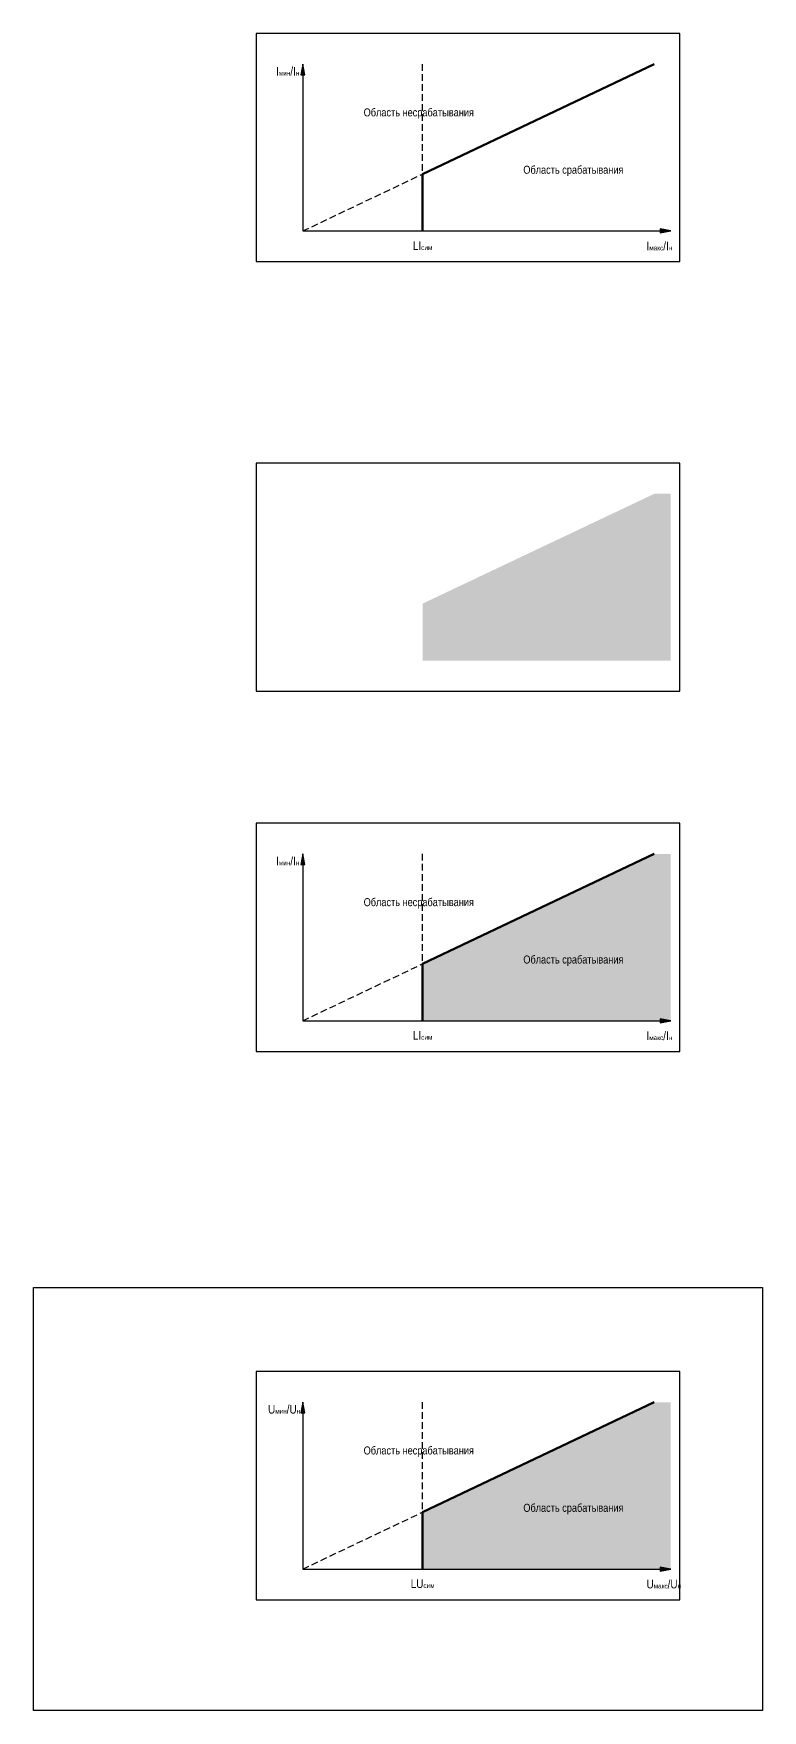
# Model space of a CAD drawing. Header units: millimetres. Extents: x 10500 to 23346, y -2028 to 447.
# Drawn here: x 14658 to 15205, y -1759 to -502 of the extents above; entities that cross this region are included whole.
import ezdxf

# ---------------------------------------------------------------- set-up
doc = ezdxf.new("R2010")
doc.units = ezdxf.units.MM
doc.linetypes.add('штриховая2', pattern=[0.375, 0.25, -0.125])
doc.styles.add('2.5_Gost_RD', font='ARIALN.TTF', dxfattribs={"height": 2.5})

msp = doc.modelspace()

# ---------------------------------------------------------------- hatches: boundary and pattern name
at = {"ltscale": 100}
h = msp.add_hatch(color=256, dxfattribs=at)
h.dxf.hatch_style = 1
h.paths.add_polyline_path([(14860, -533), (14860, -525), (14858.5, -533)])
h = msp.add_hatch(color=256, dxfattribs=at)
h.dxf.hatch_style = 1
h.paths.add_polyline_path([(14860, -533), (14861.5, -533), (14860, -525)])
h = msp.add_hatch(color=256, dxfattribs=at)
h.dxf.hatch_style = 1
h.paths.add_polyline_path([(15128.2, -649.5), (15128.2, -650), (15136.2, -650), (15128.2, -648.5)])
h = msp.add_hatch(color=256, dxfattribs=at)
h.dxf.hatch_style = 1
h.paths.add_polyline_path([(15136.2, -650), (15128.2, -650), (15128.2, -651.5)])
at = {"ltscale": 100, "true_color": 0xfff4d1}
h = msp.add_hatch(color=7, dxfattribs=at)
h.dxf.hatch_style = 1
h.paths.add_polyline_path([(15136.2, -847), (15123.8, -847), (14950, -929.3), (14950, -972), (15136.2, -972)])
at = {"ltscale": 100}
h = msp.add_hatch(color=256, dxfattribs=at)
h.dxf.hatch_style = 1
h.paths.add_polyline_path([(14860, -1125), (14860, -1117), (14858.5, -1125)])
h = msp.add_hatch(color=256, dxfattribs=at)
h.dxf.hatch_style = 1
h.paths.add_polyline_path([(14860, -1125), (14861.5, -1125), (14860, -1117)])
at = {"ltscale": 100, "true_color": 0xfff4d1}
h = msp.add_hatch(color=7, dxfattribs=at)
h.dxf.hatch_style = 1
h.paths.add_polyline_path([(15136.2, -1117), (15123.8, -1117), (14950, -1199.3), (14950, -1242), (15136.2, -1242)])
at = {"ltscale": 100}
h = msp.add_hatch(color=256, dxfattribs=at)
h.dxf.hatch_style = 1
h.paths.add_polyline_path([(15128.2, -1241.5), (15128.2, -1242), (15136.2, -1242), (15128.2, -1240.5)])
h = msp.add_hatch(color=256, dxfattribs=at)
h.dxf.hatch_style = 1
h.paths.add_polyline_path([(15136.2, -1242), (15128.2, -1242), (15128.2, -1243.5)])
h = msp.add_hatch(color=256, dxfattribs=at)
h.dxf.hatch_style = 1
h.paths.add_polyline_path([(14860, -1536), (14860, -1528), (14858.5, -1536)])
h = msp.add_hatch(color=256, dxfattribs=at)
h.dxf.hatch_style = 1
h.paths.add_polyline_path([(14860, -1536), (14861.5, -1536), (14860, -1528)])
at = {"ltscale": 100, "true_color": 0xfff4d1}
h = msp.add_hatch(color=7, dxfattribs=at)
h.dxf.hatch_style = 1
h.paths.add_polyline_path([(15136.2, -1528), (15123.8, -1528), (14950, -1610.3), (14950, -1653), (15136.2, -1653)])
at = {"ltscale": 100}
h = msp.add_hatch(color=256, dxfattribs=at)
h.dxf.hatch_style = 1
h.paths.add_polyline_path([(15128.2, -1652.5), (15128.2, -1653), (15136.2, -1653), (15128.2, -1651.5)])
h = msp.add_hatch(color=256, dxfattribs=at)
h.dxf.hatch_style = 1
h.paths.add_polyline_path([(15136.2, -1653), (15128.2, -1653), (15128.2, -1654.5)])

# ---------------------------------------------------------------- linework, layer by layer
for points in [[(14825, -673), (15143, -673), (15143, -502), (14825, -502)], [(14825, -995), (15143, -995), (15143, -824), (14825, -824)], [(14825, -1265), (15143, -1265), (15143, -1094), (14825, -1094)], [(14825, -1265), (15143, -1265), (15143, -1094), (14825, -1094)], [(14825, -1676), (15143, -1676), (15143, -1505), (14825, -1505)], [(14825, -1676), (15143, -1676), (15143, -1505), (14825, -1505)]]:
    msp.add_lwpolyline(points, close=True, dxfattribs=at)
for points in [[(14860, -525), (14858.5, -533), (14859.5, -533), (14861.5, -533), (14860, -525)], [(15136.2, -650), (15128.2, -648.5), (15128.2, -649.5), (15128.2, -651.5), (15136.2, -650)], [(14860, -1117), (14858.5, -1125), (14859.5, -1125), (14861.5, -1125), (14860, -1117)], [(15136.2, -1242), (15128.2, -1240.5), (15128.2, -1241.5), (15128.2, -1243.5), (15136.2, -1242)], [(14860, -1528), (14858.5, -1536), (14859.5, -1536), (14861.5, -1536), (14860, -1528)], [(15136.2, -1653), (15128.2, -1651.5), (15128.2, -1652.5), (15128.2, -1654.5), (15136.2, -1653)]]:
    msp.add_lwpolyline(points, dxfattribs=at)
at = {"lineweight": 30}
for points in [[(14860, -525), (14860, -650)], [(14860, -650), (15136.2, -650)], [(14860, -1117), (14860, -1242)], [(14860, -1242), (15136.2, -1242)], [(14860, -1528), (14860, -1653)], [(14860, -1653), (15136.2, -1653)]]:
    msp.add_lwpolyline(points, dxfattribs=at)
at = {"color": 62, "linetype": 'штриховая2', "ltscale": 20}
for points in [[(14950, -650), (14950, -525)], [(14950, -1242), (14950, -1117)], [(14950, -1653), (14950, -1528)]]:
    msp.add_lwpolyline(points, dxfattribs=at)
at = {"color": 1, "lineweight": 80}
for points in [[(15123.8, -525), (14950, -607.3), (14950, -650)], [(15123.8, -1117), (14950, -1199.3), (14950, -1242)], [(15123.8, -1528), (14950, -1610.3), (14950, -1653)]]:
    msp.add_lwpolyline(points, dxfattribs=at)
at = {"linetype": 'штриховая2', "ltscale": 20}
for points in [[(14860, -650), (14950, -607.3)], [(14860, -1242), (14950, -1199.3)], [(14860, -1653), (14950, -1610.3)]]:
    msp.add_lwpolyline(points, dxfattribs=at)
at = {"color": 3, "ltscale": 100}
msp.add_lwpolyline([(14658, -1442), (15205, -1442), (15205, -1759), (14658, -1759)], close=True, dxfattribs=at)

# ---------------------------------------------------------------- texts
at = {"char_height": 6, "style": '2.5_Gost_RD'}
for s, insert, width, attachment_point in [('{\\H1.0833x;I\\H0.53848x;мин\\H1.8571x;/I\\H0.53848x;н}', (14840, -527), 41, 1), ('Область несрабатывания', (14947.1, -562), 127.5, 5), ('Область срабатывания', (15063.1, -605), 127.5, 5), ('{\\H1.0833x;LI\\H0.53848x;сим}', (14950, -661), 41, 5), ('{\\H1.0833x;I\\H0.53848x;макс\\H1.8571x;/I\\H0.53848x;н}', (15118, -658), 41, 1), ('{\\H1.0833x;I\\H0.53848x;мин\\H1.8571x;/I\\H0.53848x;н}', (14840, -1119), 41, 1), ('Область несрабатывания', (14947.1, -1154), 127.5, 5), ('Область срабатывания', (15063.1, -1197), 127.5, 5), ('{\\H1.0833x;LI\\H0.53848x;сим}', (14950, -1253), 41, 5), ('{\\H1.0833x;I\\H0.53848x;макс\\H1.8571x;/I\\H0.53848x;н}', (15118, -1250), 41, 1), ('{\\H1.0833x;U\\H0.53848x;мин\\H1.8571x;/U\\H0.53848x;н}', (14834, -1530), 41, 1), ('Область несрабатывания', (14947.1, -1565), 127.5, 5), ('Область срабатывания', (15063.1, -1608), 127.5, 5), ('{\\H1.0833x;LU\\H0.53848x;сим}', (14950, -1664), 41, 5), ('{\\H1.0833x;U\\H0.53848x;макс\\H1.8571x;/U\\H0.53848x;н}', (15118, -1661), 41, 1)]:
    msp.add_mtext(s, dxfattribs=dict(at, insert=insert, width=width, attachment_point=attachment_point))

doc.saveas('drawing.dxf')
